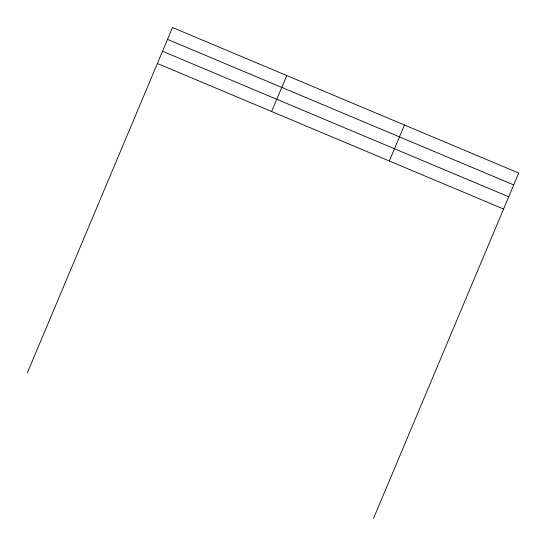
<?xml version="1.0" encoding="UTF-8"?>
<svg xmlns="http://www.w3.org/2000/svg" width="546" height="546" viewBox="0 0 546 546"><rect width="100%" height="100%" fill="white"/><g stroke="black" fill="none" stroke-linecap="round" stroke-linejoin="round"><path stroke-width="0.82" d="M27.3 372.959L172.509 27.518L518.7 173.041L373.491 518.482M271.628 111.514L286.752 75.539M389.332 160.995L404.456 125.014M167.52 39.387L513.711 184.91M162.531 51.263L508.722 196.785M157.391 63.493L503.576 209.016"/></g></svg>
